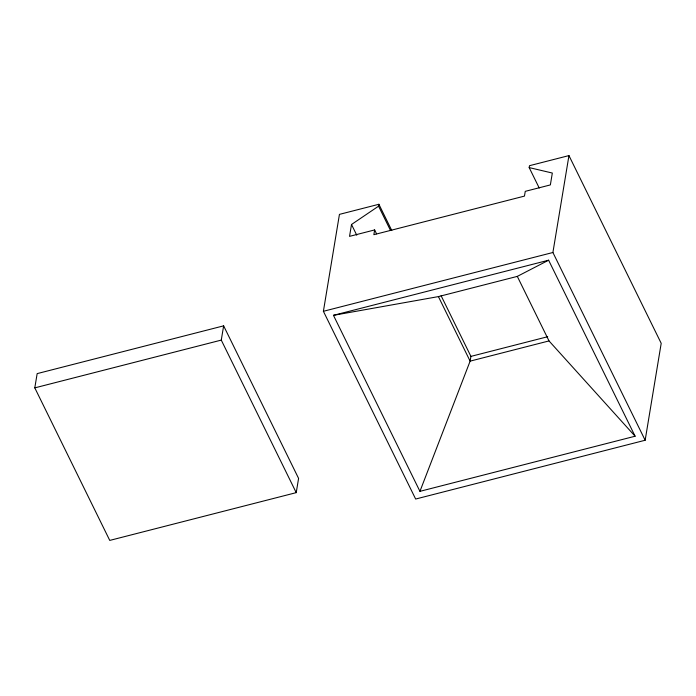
<?xml version="1.0" encoding="UTF-8"?>
<svg xmlns="http://www.w3.org/2000/svg" width="696" height="696" viewBox="0 0 696 696"><rect width="100%" height="100%" fill="white"/><g stroke="black" fill="none" stroke-linecap="round" stroke-linejoin="round"><path stroke-width="1.04" d="M34.8 387.872L37.158 373.621L223.633 325.85L298.584 478.387L296.226 492.646L109.751 540.409L34.8 387.872L221.276 340.1L223.633 325.85M539.226 188.016L529.186 167.597L529.499 165.691L568.954 155.591L661.2 343.328L645.157 440.246L415.651 499.041L323.396 311.295L339.439 214.377L378.894 204.276L391.787 230.533M378.894 204.276L378.572 206.173L351.506 224.486L349.54 236.362L374.639 229.932L376.553 233.821M374.639 229.932L373.856 234.683L524.471 196.098L525.254 191.348L550.362 184.919L552.328 173.043L529.186 167.597M441.09 295.704L470.914 356.387L470.122 361.137L419.94 491.341L635.1 436.218L548.613 260.208L333.454 315.323L419.94 491.341M645.157 440.246L552.902 252.5L568.954 155.591M333.454 315.323L438.41 296.6L517.302 276.39L548.613 260.208M323.396 311.295L552.902 252.5M470.914 356.387L547.7 336.716M635.1 436.218L549.013 340.927L470.122 361.137L438.41 296.6M517.302 276.39L549.013 340.927M378.572 206.173L390.517 230.489M351.506 224.486L356.761 235.178M221.276 340.1L296.226 492.646"/></g></svg>
